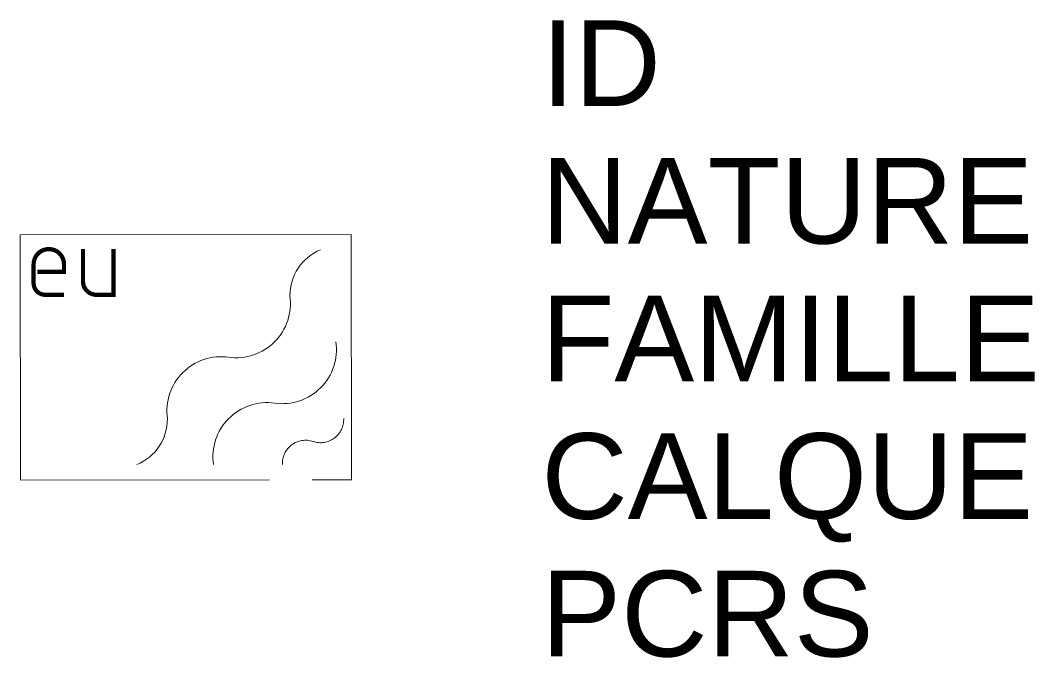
# Model space of a CAD drawing. Header units: metres. Extents: x 0 to 2.37, y -0.41 to 1.07.
import ezdxf

# ---------------------------------------------------------------- set-up
doc = ezdxf.new("R2010")
doc.units = ezdxf.units.M
doc.linetypes.add('Socle_Continu', pattern=[2.5, 2.5, 0])
doc.layers.add('EAUUS_SCS', color=7, linetype='Socle_Continu', lineweight=13, true_color=0x7f3f00)
doc.styles.get("Standard").update_dxf_attribs({"font": 'arial.ttf'})

msp = doc.modelspace()

# ---------------------------------------------------------------- linework, layer by layer
at = {"layer": 'EAUUS_SCS', "linetype": 'Socle_Continu', "flags": 128}
msp.add_lwpolyline([(0.7728, 0.0006), (0.7724, 0.5735), (-0.0004, 0.5728), (0, 0)], close=True, dxfattribs=at)
at = {"layer": 'EAUUS_SCS', "linetype": 'Socle_Continu', "const_width": 0.01, "flags": 128}
for points in [[(0.1017, 0.4325), (0.0573, 0.4325, -0.405328), (0.0307, 0.4592), (0.0307, 0.5037, -0.999132), (0.1017, 0.5037), (0.1017, 0.4858), (0.0396, 0.4858)], [(0.146, 0.5392), (0.146, 0.4636, 0.410802), (0.1771, 0.4325), (0.217, 0.4325), (0.217, 0.5392)]]:
    msp.add_lwpolyline(points, format="xyb", dxfattribs=at)
at = {"layer": 'EAUUS_SCS', "linetype": 'Socle_Continu', "flags": 128}
for points in [[(0.2716, 0.036, 0.308109), (0.3431, 0.1435, -0.498161), (0.4862, 0.2868, 0.49989), (0.6293, 0.4301, -0.306811), (0.7008, 0.5376)], [(0.7368, 0.3228, -0.49989), (0.5937, 0.1795, 0.49989), (0.4506, 0.0362)], [(0.6117, 0.0363, -0.52802), (0.6833, 0.0901, 0.528439), (0.7549, 0.1439)]]:
    msp.add_lwpolyline(points, format="xyb", dxfattribs=at)

# ---------------------------------------------------------------- texts
at = {"layer": 'EAUUS_SCS', "linetype": 'Socle_Continu', "flags": 9}
for tag, p, s in [('ID', (1.2165, 0.8733), 'CP_0166'), ('NATURE', (1.2165, 0.552), "Trappe rectangulaire d'eau usée"), ('FAMILLE', (1.2165, 0.2307), 'Eau usée'), ('CALQUE', (1.2165, -0.0906), 'EAUUS_SCS'), ('PCRS', (1.2165, -0.4119), 'AffleurantSymbole')]:
    msp.add_attdef(tag, p, s, height=0.2, dxfattribs=at)

doc.saveas('drawing.dxf')
